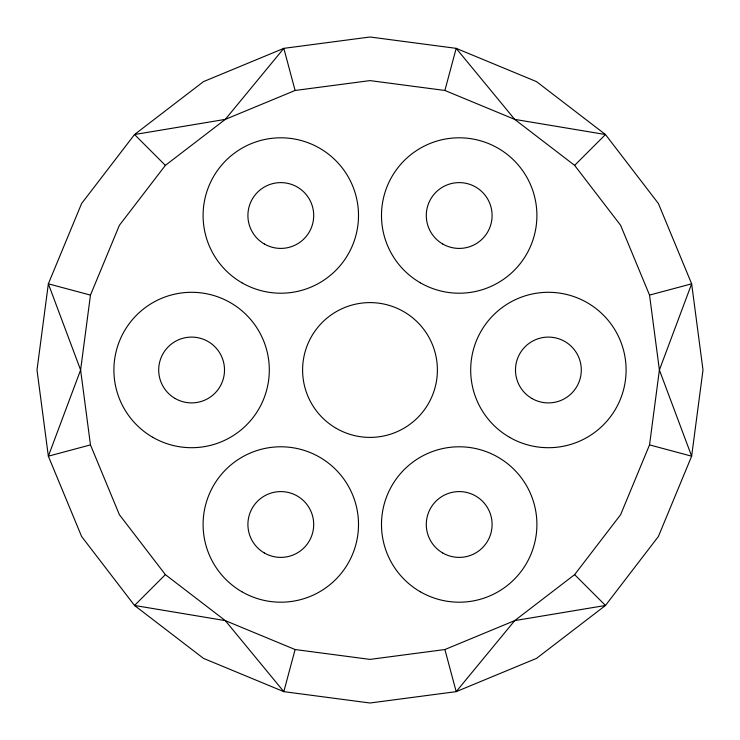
<?xml version="1.0" encoding="UTF-8"?>
<svg xmlns="http://www.w3.org/2000/svg" width="740" height="740" viewBox="0 0 740 740"><rect width="100%" height="100%" fill="white"/><g stroke="black" fill="none" stroke-linecap="round" stroke-linejoin="round"><path stroke-width="1.11" d="M90.465 295.103L80.605 370L48.35 456.182L81.613 536.5L134.532 605.468L203.5 658.387L283.818 691.65L370 703L456.182 691.65L536.5 658.387L605.468 605.468L658.387 536.5L691.65 456.182L703 370L691.65 283.818L658.387 203.5L605.468 134.532L536.5 81.613L456.182 48.35L370 37L283.818 48.35L203.5 81.613L134.532 134.532L81.613 203.5L48.35 283.818L37 370L48.35 456.182L90.465 444.897L80.605 370L48.35 283.818L90.465 295.103L119.381 225.302L165.371 165.371L225.302 119.381L283.818 48.35L295.103 90.465L225.302 119.381L134.532 134.532L165.371 165.371M649.535 444.897L659.396 370L691.65 283.818L649.535 295.103L659.396 370L691.65 456.182L649.535 444.897L620.62 514.698L574.629 574.629L514.698 620.62L456.182 691.65L444.897 649.535L370 659.396L295.103 649.535L225.302 620.62L134.532 605.468L165.371 574.629L225.302 620.62L283.818 691.65L295.103 649.535M295.103 90.465L370 80.605L444.897 90.465L456.182 48.35L514.698 119.381L574.629 165.371L620.62 225.302L649.535 295.103M574.629 165.371L605.468 134.532L514.698 119.381L444.897 90.465M444.897 649.535L514.698 620.62L605.468 605.468L574.629 574.629M165.371 574.629L119.381 514.698L90.465 444.897M336.302 428.368A67.395 67.395 0 0 0 437.396 370A67.395 67.395 0 0 0 336.302 311.632A67.395 67.395 0 0 0 336.302 428.368M442.742 552.984A32.902 32.902 0 0 0 492.1 524.494A32.902 32.902 0 0 0 442.742 495.994A32.902 32.902 0 0 0 442.742 552.984M531.94 398.499A32.902 32.902 0 0 0 581.298 370A32.902 32.902 0 0 0 531.94 341.501A32.902 32.902 0 0 0 531.94 398.499M442.742 244.006A32.902 32.902 0 0 0 492.1 215.506A32.902 32.902 0 0 0 442.742 187.017A32.902 32.902 0 0 0 442.742 244.006M264.356 552.984A32.902 32.902 0 0 0 313.704 524.494A32.902 32.902 0 0 0 264.356 495.994A32.902 32.902 0 0 0 264.356 552.984M264.356 244.006A32.902 32.902 0 0 0 313.704 215.506A32.902 32.902 0 0 0 264.356 187.017A32.902 32.902 0 0 0 264.356 244.006M175.158 398.499A32.902 32.902 0 0 0 224.507 370A32.902 32.902 0 0 0 175.158 341.501A32.902 32.902 0 0 0 175.158 398.499M509.546 437.294A77.7 77.7 0 0 0 626.096 370A77.7 77.7 0 0 0 509.546 302.706A77.7 77.7 0 0 0 509.546 437.294M420.348 282.8A77.7 77.7 0 0 0 536.898 215.506A77.7 77.7 0 0 0 420.348 148.213A77.7 77.7 0 0 0 420.348 282.8M241.952 282.8A77.7 77.7 0 0 0 358.502 215.506A77.7 77.7 0 0 0 241.952 148.213A77.7 77.7 0 0 0 241.952 282.8M420.348 591.787A77.7 77.7 0 0 0 536.898 524.494A77.7 77.7 0 0 0 420.348 457.2A77.7 77.7 0 0 0 420.348 591.787M241.952 591.787A77.7 77.7 0 0 0 358.502 524.494A77.7 77.7 0 0 0 241.952 457.2A77.7 77.7 0 0 0 241.952 591.787M152.755 437.294A77.7 77.7 0 0 0 269.305 370A77.7 77.7 0 0 0 152.755 302.706A77.7 77.7 0 0 0 152.755 437.294"/></g></svg>
